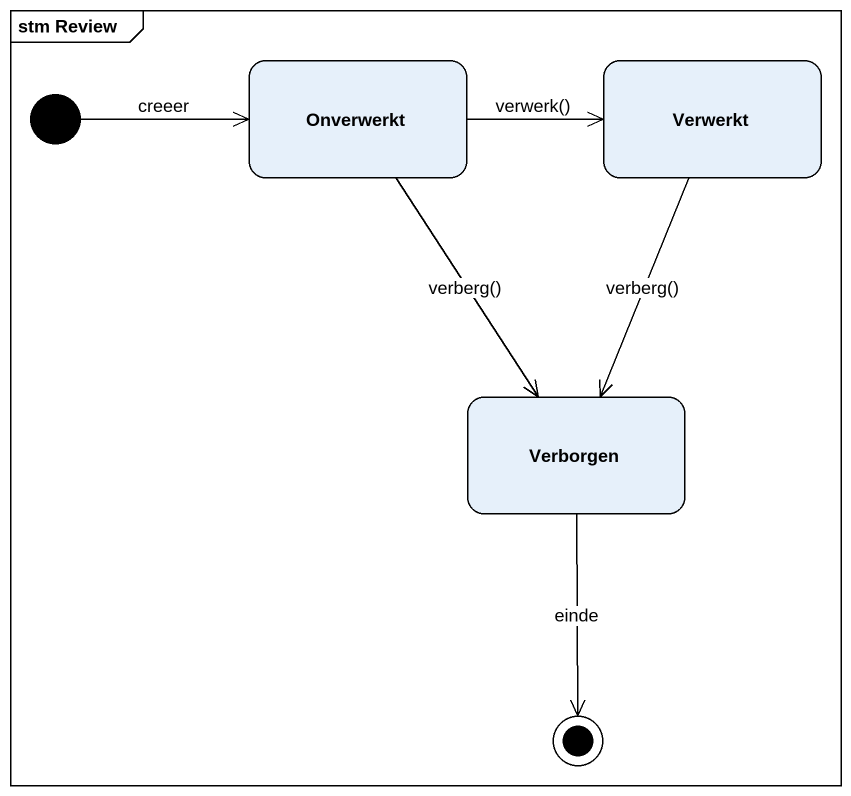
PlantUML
@startuml
mainframe stm Review
hide empty description
state Onverwerkt
state Verwerkt
state Verborgen
[*] -right-> Onverwerkt : creeer
Onverwerkt -right-> Verwerkt : verwerk()
Onverwerkt --> Verborgen : verberg()
Verwerkt --> Verborgen : verberg()
Verborgen --> [*] : einde
@enduml
